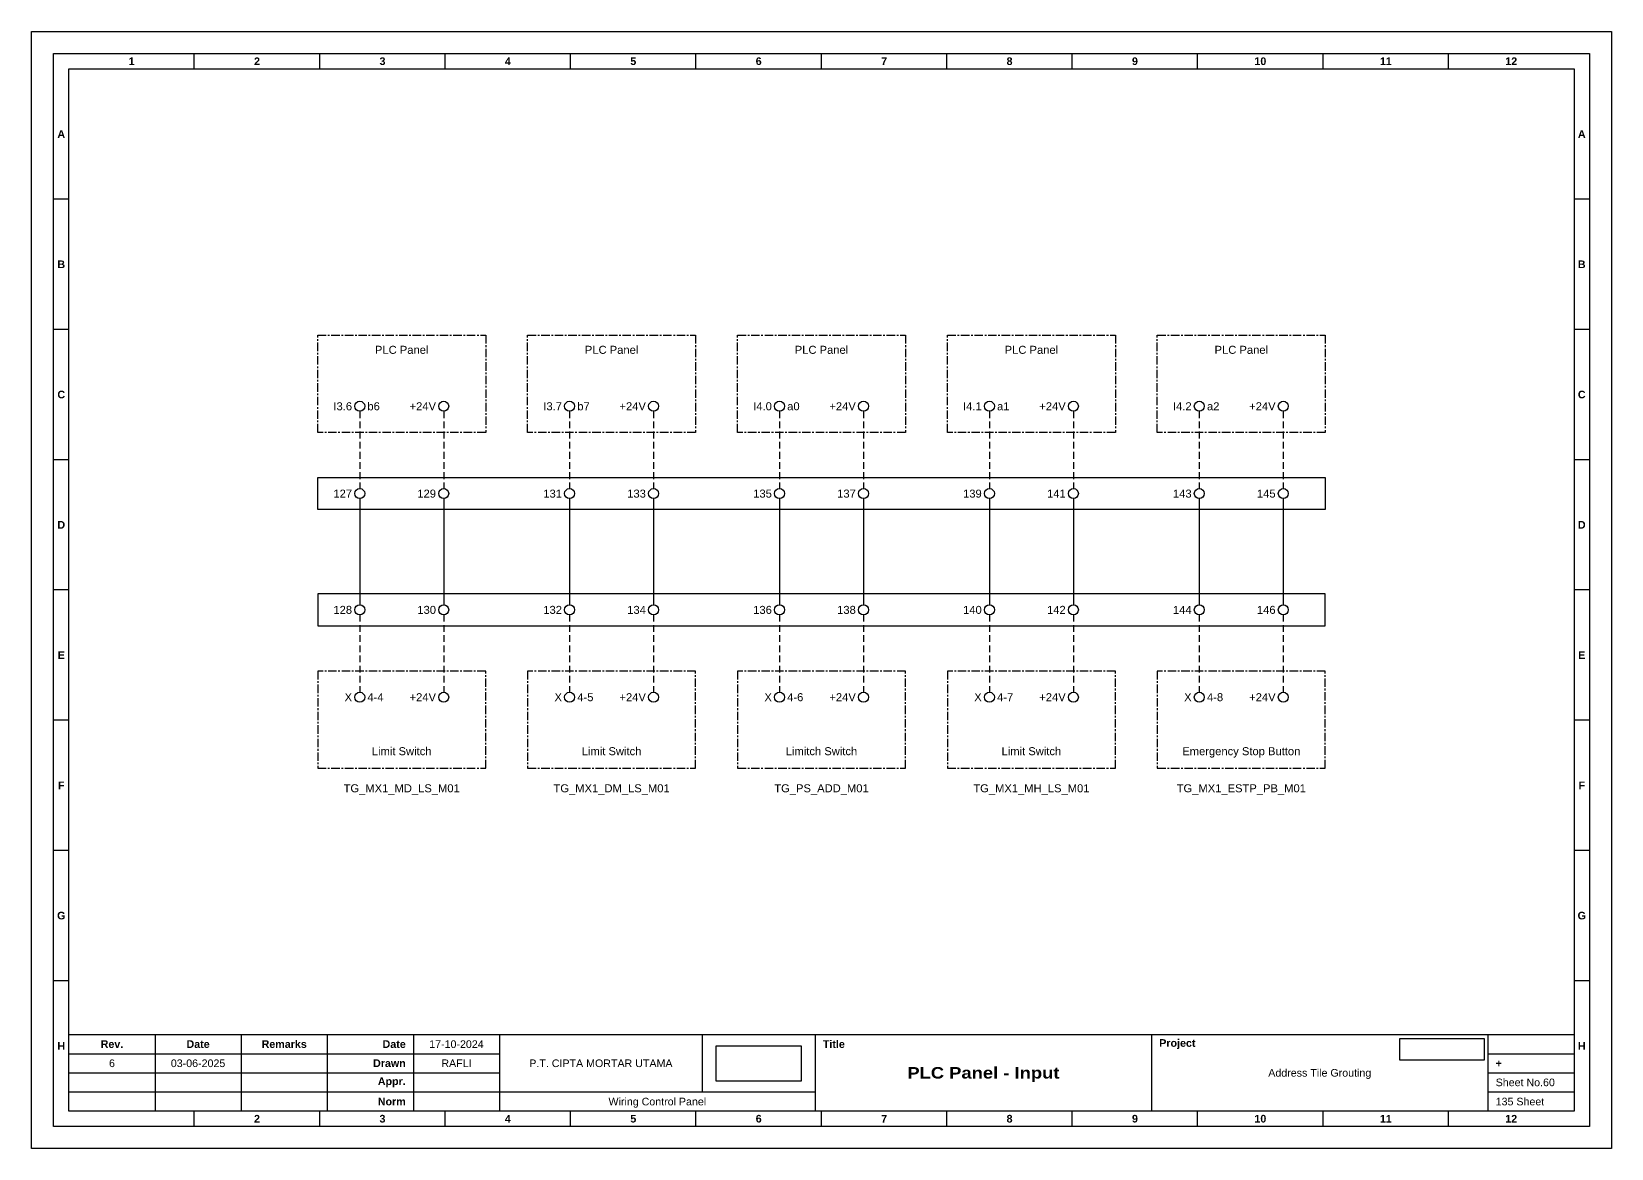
# Model space of a CAD drawing. Header units: millimetres. Extents: x 2277 to 9242, y 1004 to 1739.
# Drawn here: x 4383.2 to 4679.3, y 1529.4 to 1738.7 of the extents above; entities that cross this region are included whole.
import ezdxf
from ezdxf.enums import TextEntityAlignment as Align

# ---------------------------------------------------------------- set-up
doc = ezdxf.new("R2010")
doc.units = ezdxf.units.MM
doc.linetypes.add('CENTER', pattern=[50.8, 31.75, -6.35, 6.35, -6.35])
doc.linetypes.add('HIDDEN', pattern=[9.525, 6.35, -3.175])
doc.styles.add('Bold', font='ariblk.ttf', dxfattribs={"height": 25.4})
doc.styles.get("Standard").update_dxf_attribs({"font": 'arial.ttf'})
picture_1 = doc.add_image_def('image1.png', size_in_pixel=(2048, 847))
picture_2 = doc.add_image_def('image2.png', size_in_pixel=(2092, 542))

# ---------------------------------------------------------------- blocks, each defined once
blk = doc.blocks.new('KOP MU PROJECT')
at = {"color": 6, "ltscale": 50}
for p, q in [((27.74, 184.05), (27.74, 186.66)), ((49.13, 184.05), (49.13, 186.66)), ((70.51, 184.05), (70.51, 186.66)), ((91.89, 184.05), (91.89, 186.66)), ((113.27, 184.05), (113.27, 186.66)), ((134.66, 184.05), (134.66, 186.66)), ((156.04, 184.05), (156.04, 186.66)), ((177.42, 184.05), (177.42, 186.66)), ((198.8, 184.05), (198.8, 186.66)), ((220.19, 184.05), (220.19, 186.66)), ((241.57, 184.05), (241.57, 186.66)), ((6.36, 161.84), (3.75, 161.84)), ((265.59, 161.84), (262.98, 161.84)), ((6.36, 139.63), (3.75, 139.63)), ((265.59, 139.63), (262.98, 139.63)), ((6.36, 117.42), (3.75, 117.42)), ((265.59, 117.42), (262.98, 117.42)), ((6.36, 95.22), (3.75, 95.22)), ((265.59, 95.22), (262.98, 95.22)), ((6.36, 73.01), (3.75, 73.01)), ((265.59, 73.01), (262.98, 73.01)), ((6.36, 50.8), (3.75, 50.8)), ((265.59, 50.8), (262.98, 50.8)), ((6.36, 28.59), (3.75, 28.59)), ((265.59, 28.59), (262.98, 28.59)), ((27.74, 3.75), (27.74, 6.36)), ((49.13, 3.75), (49.13, 6.36)), ((70.51, 3.75), (70.51, 6.36)), ((91.89, 3.75), (91.89, 6.36)), ((113.27, 3.75), (113.27, 6.36)), ((134.66, 3.75), (134.66, 6.36)), ((156.04, 3.75), (156.04, 6.36)), ((177.42, 3.75), (177.42, 6.36)), ((198.8, 3.75), (198.8, 6.36)), ((220.19, 3.75), (220.19, 6.36)), ((241.57, 3.75), (241.57, 6.36))]:
    blk.add_line(p, q, dxfattribs=at)
at = {"ltscale": 50}
for p, q in [((6.36, 19.41), (262.98, 19.41)), ((21.04, 19.41), (21.04, 6.36)), ((35.72, 19.41), (35.72, 6.36)), ((50.41, 19.41), (50.41, 6.36)), ((65.09, 19.41), (65.09, 6.36)), ((79.77, 19.41), (79.77, 6.36)), ((114.35, 19.41), (114.35, 9.62)), ((133.6, 19.41), (133.6, 6.36)), ((190.95, 19.41), (190.95, 6.36)), ((248.3, 19.41), (248.3, 6.36)), ((6.36, 16.15), (79.77, 16.15)), ((248.3, 16.15), (262.98, 16.15)), ((6.36, 12.89), (79.77, 12.89)), ((248.3, 12.89), (262.98, 12.89)), ((6.36, 9.62), (133.6, 9.62)), ((248.3, 9.62), (262.98, 9.62))]:
    blk.add_line(p, q, dxfattribs=at)
at = {"color": 1, "ltscale": 50}
blk.add_lwpolyline([(269.34, 0), (0, 0), (0, 190.41), (269.34, 190.41)], close=True, dxfattribs=at)
at = {"color": 6, "ltscale": 50}
for points in [[(265.59, 3.75), (3.75, 3.75), (3.75, 186.66), (265.59, 186.66)], [(262.98, 6.36), (6.36, 6.36), (6.36, 184.05), (262.98, 184.05)]]:
    blk.add_lwpolyline(points, close=True, dxfattribs=at)
at = {"ltscale": 50, "char_height": 1.305, "attachment_point": 4}
for s, width, heights, insert in [('\\pxqc;{\\fArial|b1|i0|c0|p34;1}', 21.3825, [2.51], (6.36, 185.36)), ('\\pxqc;{\\fArial|b1|i0|c0|p34;2}', 21.3825, [2.51], (27.74, 185.36)), ('\\pxqc;{\\fArial|b1|i0|c0|p34;3}', 21.3825, [2.51], (49.13, 185.36)), ('\\pxqc;{\\fArial|b1|i0|c0|p34;4}', 21.3825, [2.51], (70.51, 185.36)), ('\\pxqc;{\\fArial|b1|i0|c0|p34;5}', 21.3825, [2.51], (91.89, 185.36)), ('\\pxqc;{\\fArial|b1|i0|c0|p34;6}', 21.3825, [2.51], (113.27, 185.36)), ('\\pxqc;{\\fArial|b1|i0|c0|p34;7}', 21.3825, [2.51], (134.66, 185.36)), ('\\pxqc;{\\fArial|b1|i0|c0|p34;8}', 21.3825, [2.51], (156.04, 185.36)), ('\\pxqc;{\\fArial|b1|i0|c0|p34;9}', 21.3825, [2.51], (177.42, 185.36)), ('\\pxqc;{\\fArial|b1|i0|c0|p34;10}', 21.3825, [2.51], (198.8, 185.36)), ('\\pxqc;{\\fArial|b1|i0|c0|p34;11}', 21.3825, [2.51], (220.19, 185.36)), ('\\pxqc;{\\fArial|b1|i0|c0|p34;12}', 21.3825, [2.51], (241.57, 185.36)), ('\\pxqc;{\\fArial|b1|i0|c0|p34;A}', 2.61, [2.51], (3.75, 172.95)), ('\\pxqc;{\\fArial|b1|i0|c0|p34;A}', 2.61, [2.51], (262.98, 172.95)), ('\\pxqc;{\\fArial|b1|i0|c0|p34;B}', 2.61, [2.51], (3.75, 150.74)), ('\\pxqc;{\\fArial|b1|i0|c0|p34;B}', 2.61, [2.51], (262.98, 150.74)), ('\\pxqc;{\\fArial|b1|i0|c0|p34;C}', 2.61, [2.51], (3.75, 128.53)), ('\\pxqc;{\\fArial|b1|i0|c0|p34;C}', 2.61, [2.51], (262.98, 128.53)), ('\\pxqc;{\\fArial|b1|i0|c0|p34;D}', 2.61, [2.51], (3.75, 106.32)), ('\\pxqc;{\\fArial|b1|i0|c0|p34;D}', 2.61, [2.51], (262.98, 106.32)), ('\\pxqc;{\\fArial|b1|i0|c0|p34;E}', 2.61, [2.51], (3.75, 84.11)), ('\\pxqc;{\\fArial|b1|i0|c0|p34;E}', 2.61, [2.51], (262.98, 84.11)), ('\\pxqc;{\\fArial|b1|i0|c0|p34;F}', 2.61, [2.51], (3.75, 61.9)), ('\\pxqc;{\\fArial|b1|i0|c0|p34;F}', 2.61, [2.51], (262.98, 61.9)), ('\\pxqc;{\\fArial|b1|i0|c0|p34;G}', 2.61, [2.51], (3.75, 39.69)), ('\\pxqc;{\\fArial|b1|i0|c0|p34;G}', 2.61, [2.51], (262.98, 39.69)), ('\\pxqc;{\\fArial|b1|i0|c0|p34;H}', 2.61, [2.51], (3.75, 17.47)), ('\\pxqc;{\\fArial|b1|i0|c0|p34;Rev.}', 14.6811, [2.88], (6.36, 17.78)), ('\\pxqc;{\\fArial|b1|i0|c0|p34;Date}', 14.6811, [2.88], (21.04, 17.78)), ('\\pxqc;{\\fArial|b1|i0|c0|p34;Remarks}', 14.6811, [2.88], (35.72, 17.78)), ('\\pxqr;{\\fArial|b1|i0|c0|p34;Date}', 13.3761, [2.88], (50.41, 17.78)), ('\\pxql;{\\fArial|b1|i0|c0|p34;Title}', 50.2419, [2.88], (134.9, 17.78)), ('\\pxql;{\\fArial|b1|i0|c0|p34;Project}', 50.2419, [2.88], (192.25, 17.78)), ('\\pxqc;{\\fArial|b1|i0|c0|p34;H}', 2.61, [2.51], (262.98, 17.47)), ('\\pxqr;{\\fArial|b1|i0|c0|p34;Drawn}', 13.3761, [2.88], (50.41, 14.52)), ('\\pxql;{\\fArial|b1|i0|c0|p34;+}', 14.6811, [2.88], (249.61, 14.52)), ('\\pxqr;{\\fArial|b1|i0|c0|p34;Appr.}', 13.3761, [2.88], (50.41, 11.26)), ('\\pxqr;{\\fArial|b1|i0|c0|p34;Norm}', 13.3761, [2.88], (50.41, 7.99)), ('\\pxqc;{\\fArial|b1|i0|c0|p34;2}', 21.3825, [2.51], (27.74, 5.06)), ('\\pxqc;{\\fArial|b1|i0|c0|p34;3}', 21.3825, [2.51], (49.13, 5.06)), ('\\pxqc;{\\fArial|b1|i0|c0|p34;4}', 21.3825, [2.51], (70.51, 5.06)), ('\\pxqc;{\\fArial|b1|i0|c0|p34;5}', 21.3825, [2.51], (91.89, 5.06)), ('\\pxqc;{\\fArial|b1|i0|c0|p34;6}', 21.3825, [2.51], (113.27, 5.06)), ('\\pxqc;{\\fArial|b1|i0|c0|p34;7}', 21.3825, [2.51], (134.66, 5.06)), ('\\pxqc;{\\fArial|b1|i0|c0|p34;8}', 21.3825, [2.51], (156.04, 5.06)), ('\\pxqc;{\\fArial|b1|i0|c0|p34;9}', 21.3825, [2.51], (177.42, 5.06)), ('\\pxqc;{\\fArial|b1|i0|c0|p34;10}', 21.3825, [2.51], (198.8, 5.06)), ('\\pxqc;{\\fArial|b1|i0|c0|p34;11}', 21.3825, [2.51], (220.19, 5.06)), ('\\pxqc;{\\fArial|b1|i0|c0|p34;12}', 21.3825, [2.51], (241.57, 5.06))]:
    blk.add_mtext_dynamic_manual_height_columns(s, width=width, gutter_width=0.0326, heights=heights, dxfattribs=dict(at, insert=insert))
at = {"ltscale": 50}
for tag, p in [('DATECREATED', (72.43, 17.78)), ('REV', (13.7, 14.52)), ('REVDATE', (28.38, 14.52)), ('REMARKS', (43.06, 14.52)), ('DRAWN', (72.43, 14.52)), ('COMPANY', (97.06, 14.52)), ('PROJECT', (219.62, 12.89)), ('APPR', (72.43, 11.26)), ('NORM', (72.43, 7.99)), ('DRAWINGCATEGORY', (106.68, 7.99)), ('DESCRIPTION', (162.27, 10.03))]:
    blk.add_attdef(tag, text='', height=1.3, dxfattribs=at).set_placement(p, align=Align.MIDDLE_CENTER)
at = {"ltscale": 50, "style": 'Bold'}
blk.add_attdef('TITLE', text='', height=1.96, dxfattribs=at).set_placement((162.27, 12.89), align=Align.MIDDLE_CENTER)
at = {"ltscale": 50}
for tag, p in [('SHEETNUMBER', (249.61, 11.26)), ('TOTALSHEET', (249.61, 7.99))]:
    blk.add_attdef(tag, text='', height=1.3, dxfattribs=at).set_placement(p, align=Align.MIDDLE_LEFT)
image = blk.add_image(picture_1, insert=(116.72, 11.48), size_in_units=(14.5, 6), dxfattribs=at)
image.dxf.flags = 15
image = blk.add_image(picture_2, insert=(233.29, 15.04), size_in_units=(14.36, 3.72), dxfattribs=at)
image.dxf.flags = 15

msp = doc.modelspace()

# ---------------------------------------------------------------- linework, layer by layer
at = {"linetype": 'HIDDEN', "ltscale": 0.2}
for p, q in [((4444.75, 1667.52), (4444.75, 1653.03)), ((4460.48, 1667.52), (4460.48, 1653.03)), ((4484.08, 1667.52), (4484.08, 1653.03)), ((4499.82, 1667.52), (4499.82, 1653.03)), ((4523.42, 1667.52), (4523.42, 1653.03)), ((4539.16, 1667.52), (4539.16, 1653.03)), ((4562.76, 1667.52), (4562.76, 1653.03)), ((4578.5, 1667.52), (4578.5, 1653.03)), ((4602.1, 1667.52), (4602.1, 1653.03)), ((4617.84, 1667.52), (4617.84, 1653.03)), ((4444.75, 1629.36), (4444.75, 1614.87)), ((4460.48, 1629.36), (4460.48, 1614.87)), ((4484.08, 1629.36), (4484.08, 1614.87)), ((4499.82, 1629.36), (4499.82, 1614.87)), ((4523.42, 1629.36), (4523.42, 1614.87)), ((4539.16, 1629.36), (4539.16, 1614.87)), ((4562.76, 1629.36), (4562.76, 1614.87)), ((4578.5, 1629.36), (4578.5, 1614.87)), ((4602.1, 1629.36), (4602.1, 1614.87)), ((4617.84, 1629.36), (4617.84, 1614.87))]:
    msp.add_line(p, q, dxfattribs=at)
at = {"ltscale": 0.2}
for p, q in [((4444.75, 1651.15), (4444.75, 1631.24)), ((4460.48, 1651.15), (4460.48, 1631.24)), ((4484.08, 1651.15), (4484.08, 1631.24)), ((4499.82, 1651.15), (4499.82, 1631.24)), ((4523.42, 1651.15), (4523.42, 1631.24)), ((4539.16, 1651.15), (4539.16, 1631.24)), ((4562.76, 1651.15), (4562.76, 1631.24)), ((4578.5, 1651.15), (4578.5, 1631.24)), ((4602.1, 1651.15), (4602.1, 1631.24)), ((4617.84, 1651.15), (4617.84, 1631.24))]:
    msp.add_line(p, q, dxfattribs=at)
at = {"linetype": 'CENTER', "ltscale": 0.05}
for points in [[(4436.88, 1681.79), (4468.35, 1681.79), (4468.35, 1663.56), (4436.88, 1663.56)], [(4476.22, 1681.79), (4507.69, 1681.79), (4507.69, 1663.56), (4476.22, 1663.56)], [(4515.56, 1681.79), (4547.03, 1681.79), (4547.03, 1663.56), (4515.56, 1663.56)], [(4554.89, 1681.79), (4586.37, 1681.79), (4586.37, 1663.56), (4554.89, 1663.56)], [(4594.23, 1681.79), (4625.7, 1681.79), (4625.7, 1663.56), (4594.23, 1663.56)], [(4436.88, 1600.61), (4468.35, 1600.61), (4468.35, 1618.83), (4436.88, 1618.83)], [(4476.22, 1600.61), (4507.69, 1600.61), (4507.69, 1618.83), (4476.22, 1618.83)], [(4515.56, 1600.61), (4547.03, 1600.61), (4547.03, 1618.83), (4515.56, 1618.83)], [(4554.89, 1600.61), (4586.37, 1600.61), (4586.37, 1618.83), (4554.89, 1618.83)], [(4594.23, 1600.61), (4625.7, 1600.61), (4625.7, 1618.83), (4594.23, 1618.83)]]:
    msp.add_lwpolyline(points, close=True, dxfattribs=at)
at = {"ltscale": 0.05}
for points in [[(4436.88, 1655.1), (4625.7, 1655.1), (4625.7, 1649.09), (4436.88, 1649.09)], [(4436.88, 1627.3), (4625.7, 1627.3), (4625.7, 1633.31), (4436.88, 1633.31)]]:
    msp.add_lwpolyline(points, close=True, dxfattribs=at)
for centre in [(4444.75, 1668.46), (4460.48, 1668.46), (4484.08, 1668.46), (4499.82, 1668.46), (4523.42, 1668.46), (4539.16, 1668.46), (4562.76, 1668.46), (4578.5, 1668.46), (4602.1, 1668.46), (4617.84, 1668.46), (4444.75, 1652.09), (4460.48, 1652.09), (4484.08, 1652.09), (4499.82, 1652.09), (4523.42, 1652.09), (4539.16, 1652.09), (4562.76, 1652.09), (4578.5, 1652.09), (4602.1, 1652.09), (4617.84, 1652.09), (4444.75, 1630.3), (4460.48, 1630.3), (4484.08, 1630.3), (4499.82, 1630.3), (4523.42, 1630.3), (4539.16, 1630.3), (4562.76, 1630.3), (4578.5, 1630.3), (4602.1, 1630.3), (4617.84, 1630.3), (4444.75, 1613.93), (4460.48, 1613.93), (4484.08, 1613.93), (4499.82, 1613.93), (4523.42, 1613.93), (4539.16, 1613.93), (4562.76, 1613.93), (4578.5, 1613.93), (4602.1, 1613.93), (4617.84, 1613.93)]:
    msp.add_circle(centre, 0.938)

# ---------------------------------------------------------------- block references
at = {"xscale": 1.099296583304004, "yscale": 1.099296583304004, "zscale": 1.099296583304004}
msp.add_blockref('KOP MU PROJECT', (4383.25, 1529.36), dxfattribs=at).add_auto_attribs({'TITLE': 'PLC Panel - Input', 'PROJECT': 'Address Tile Grouting', 'COMPANY': 'P.T. CIPTA MORTAR UTAMA', 'DRAWINGCATEGORY': 'Wiring Control Panel', 'DRAWN': 'RAFLI', 'DATECREATED': '17-10-2024', 'REVDATE': '03-06-2025', 'REV': '6', 'SHEETNUMBER': 'Sheet No.60', 'TOTALSHEET': '135 Sheet'})

# ---------------------------------------------------------------- texts
for s, p in [('PLC Panel', (4452.61, 1679.79)), ('PLC Panel', (4491.95, 1679.79)), ('PLC Panel', (4531.29, 1679.79)), ('PLC Panel', (4570.63, 1679.79)), ('PLC Panel', (4609.97, 1679.79)), ('TG_MX1_MD_LS_M01', (4452.61, 1597.61)), ('TG_MX1_DM_LS_M01', (4491.95, 1597.61)), ('TG_PS_ADD_M01', (4531.29, 1597.61)), ('TG_MX1_MH_LS_M01', (4570.63, 1597.61)), ('TG_MX1_ESTP_PB_M01', (4609.97, 1597.61))]:
    msp.add_text(s, height=1.5).set_placement(p, align=Align.TOP_CENTER)
for s, p in [('I3.6', (4443.31, 1668.46)), ('+24V', (4459.04, 1668.46)), ('I3.7', (4482.65, 1668.46)), ('+24V', (4498.38, 1668.46)), ('I4.0', (4521.99, 1668.46)), ('+24V', (4537.72, 1668.46)), ('I4.1', (4561.32, 1668.46)), ('+24V', (4577.06, 1668.46)), ('I4.2', (4600.66, 1668.46)), ('+24V', (4616.4, 1668.46)), ('127', (4443.31, 1652.09)), ('129', (4459.04, 1652.09)), ('131', (4482.65, 1652.09)), ('133', (4498.38, 1652.09)), ('135', (4521.99, 1652.09)), ('137', (4537.72, 1652.09)), ('139', (4561.32, 1652.09)), ('141', (4577.06, 1652.09)), ('143', (4600.66, 1652.09)), ('145', (4616.4, 1652.09)), ('128', (4443.31, 1630.3)), ('130', (4459.04, 1630.3)), ('132', (4482.65, 1630.3)), ('134', (4498.38, 1630.3)), ('136', (4521.99, 1630.3)), ('138', (4537.72, 1630.3)), ('140', (4561.32, 1630.3)), ('142', (4577.06, 1630.3)), ('144', (4600.66, 1630.3)), ('146', (4616.4, 1630.3)), ('X', (4443.31, 1613.93)), ('+24V', (4459.04, 1613.93)), ('X', (4482.65, 1613.93)), ('+24V', (4498.38, 1613.93)), ('X', (4521.99, 1613.93)), ('+24V', (4537.72, 1613.93)), ('X', (4561.32, 1613.93)), ('+24V', (4577.06, 1613.93)), ('X', (4600.66, 1613.93)), ('+24V', (4616.4, 1613.93))]:
    msp.add_text(s, height=1.5).set_placement(p, align=Align.MIDDLE_RIGHT)
for s, p in [('b6', (4446.18, 1668.46)), ('b7', (4485.52, 1668.46)), ('a0', (4524.86, 1668.46)), ('a1', (4564.2, 1668.46)), ('a2', (4603.54, 1668.46)), ('4-4', (4446.18, 1613.93)), ('4-5', (4485.52, 1613.93)), ('4-6', (4524.86, 1613.93)), ('4-7', (4564.2, 1613.93)), ('4-8', (4603.54, 1613.93))]:
    msp.add_text(s, height=1.5).set_placement(p, align=Align.MIDDLE_LEFT)
for s, p in [('Limit Switch', (4452.61, 1602.61)), ('Limit Switch', (4491.95, 1602.61)), ('Limitch Switch', (4531.29, 1602.61)), ('Limit Switch', (4570.63, 1602.61)), ('Emergency Stop Button', (4609.97, 1602.61))]:
    msp.add_text(s, height=1.5).set_placement(p, align=Align.BOTTOM_CENTER)

doc.saveas('drawing.dxf')
